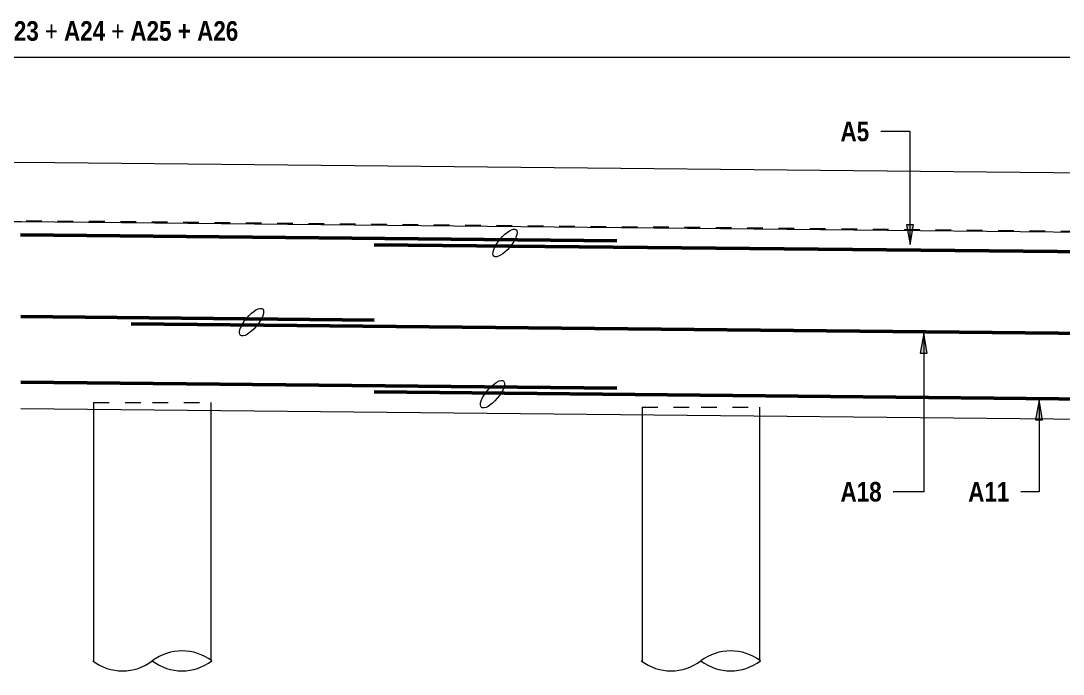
# Model space of a CAD drawing. Header units: metres. Extents: x -1691 to -1596, y 2 to 594.
# Drawn here: x -1624.07 to -1617.42, y 16.2 to 20.37 of the extents above; entities that cross this region are included whole.
import ezdxf

# ---------------------------------------------------------------- set-up
doc = ezdxf.new("R2010")
doc.units = ezdxf.units.M
doc.linetypes.add('JacobsDash', pattern=[0.0045, 0.003, -0.0015])
for name, color, linetype, lineweight in [('BRIDGE-ABUTMENT-CONC', 7, 'Continuous', 50), ('BRIDGE-FRAMING-LINE-18-HID', 7, 'JacobsDash', 18), ('D-BDGE', 7, 'Continuous', 13), ('D-BDGE-FLOOR', 7, 'Continuous', 50), ('D-BDGE-FLOOR-PAT', 7, 'Continuous', 50), ('D-BDGE-FNDN-LINES-18-HID', 7, 'JacobsDash', 18), ('D-BDGE-FNDN-PILE-CONC', 7, 'Continuous', 50), ('D-BDGE-LINE', 7, 'Continuous', 9), ('D-ENHA-TEXT', 7, 'Continuous', 9)]:
    doc.layers.add(name, color=color, linetype=linetype, lineweight=lineweight)
doc.styles.add('Arial Narrow', font='ARIALN.TTF', dxfattribs={"height": 0.125})
doc.styles.add('Arial Narrow_B', font='ARIALNB.TTF', dxfattribs={"height": 0.125})

# ---------------------------------------------------------------- blocks, each defined once
blk = doc.blocks.new('01_SFO_FRP_Pile_CastInPlace_CS - CAST-IN-PLACE PILE - 0750-V9-DRG-1076 - ABUTMENT B ELEVATION REINFORCEMENT')
at = {"layer": 'D-BDGE-FNDN-LINES-18-HID'}
for p, q in [((-1665.4537, 17.9381), (-1665.4537, 17.8923)), ((-1665.4537, 17.9381), (-1665.0787, 17.9381)), ((-1665.4537, 17.9381), (-1665.0787, 17.9381)), ((-1665.0787, 17.9381), (-1664.7037, 17.9381)), ((-1665.0787, 17.9381), (-1664.7037, 17.9381)), ((-1664.7037, 17.8848), (-1664.7037, 17.9381))]:
    blk.add_line(p, q, dxfattribs=at)
at = {"layer": 'D-BDGE-FNDN-PILE-CONC', "lineweight": 18}
for p, q in [((-1665.4537, 17.8923), (-1665.4537, 16.2846)), ((-1664.7037, 16.2908), (-1664.7037, 17.8848))]:
    blk.add_line(p, q, dxfattribs=at)
blk = doc.blocks.new('01_SFO_FRP_Pile_CastInPlace_CS - CAST-IN-PLACE PILE - 0750-V10-DRG-1076 - ABUTMENT B ELEVATION REINFORCEMENT')
at = {"layer": 'D-BDGE-FNDN-LINES-18-HID'}
for p, q in [((-1661.9536, 17.9074), (-1661.9536, 17.8571)), ((-1661.9536, 17.9074), (-1661.5787, 17.9074)), ((-1661.9536, 17.9074), (-1661.5788, 17.9074)), ((-1661.5787, 17.9074), (-1661.2036, 17.9074)), ((-1661.5786, 17.9074), (-1661.2036, 17.9074)), ((-1661.2036, 17.8496), (-1661.2036, 17.9074))]:
    blk.add_line(p, q, dxfattribs=at)
at = {"layer": 'D-BDGE-FNDN-PILE-CONC', "lineweight": 18}
for p, q in [((-1661.9536, 17.8571), (-1661.9536, 16.2846)), ((-1661.2036, 16.2908), (-1661.2036, 17.8495))]:
    blk.add_line(p, q, dxfattribs=at)
blk = doc.blocks.new('T2DExtentArrowReinf_v1 - Extent-7485941-DRG-1076 - ABUTMENT B ELEVATION REINFORCEMENT')
at = {"layer": 'D-BDGE-LINE'}
for p, q in [((-1658.0008, 20.1488), (-1658.0008, 20.057)), ((-1670.4677, 20.0624), (-1670.4677, 20.1388)), ((-1658.1258, 20.1388), (-1670.3427, 20.1388)), ((-1667.0164, 20.1388), (-1667.0164, 19.133))]:
    blk.add_line(p, q, dxfattribs=at)
blk = doc.blocks.new('CS_DET_Pile-Column_BreakLine - CS_Tubular BreakLine-5901100-DRG-1076 - ABUTMENT B ELEVATION REINFORCEMENT')
at = {"layer": 'D-BDGE-LINE', "lineweight": 18}
for centre, start, end in [((-1688.2227, 16.0128), 52.95733, 127.04267), ((-1688.6027, 16.5163), 232.95733, 307.04267), ((-1688.2227, 16.5163), 232.95733, 307.04267)]:
    blk.add_arc(centre, 0.3154, start, end, dxfattribs=at)

msp = doc.modelspace()

# ---------------------------------------------------------------- hatches: boundary and pattern name
at = {"layer": 'D-BDGE-FLOOR-PAT', "true_color": 0xe1e1e1}
for points in [[(-1625.3864, 19.4555), (-1624.0652, 19.4686), (-1624.065, 19.4716), (-1624.2263, 19.47), (-1625.3251, 19.4562)], [(-1612.3156, 19.3534), (-1624.065, 19.4716), (-1624.0652, 19.4686), (-1613.4431, 19.3622), (-1612.5736, 19.3554)]]:
    msp.add_hatch(color=254, dxfattribs=at).paths.add_polyline_path(points)
at = {"layer": 'D-ENHA-TEXT'}
for points in [[(-1618.3961, 18.9459), (-1618.3741, 19.0709), (-1618.4181, 19.0709)], [(-1618.3091, 18.3773), (-1618.3312, 18.2523), (-1618.2871, 18.2523)], [(-1617.5735, 17.9525), (-1617.5956, 17.8275), (-1617.5515, 17.8275)]]:
    msp.add_hatch(color=256, dxfattribs=at).paths.add_polyline_path(points)

# ---------------------------------------------------------------- linework, layer by layer
at = {"layer": 'BRIDGE-ABUTMENT-CONC', "lineweight": 9}
msp.add_line((-1616.1303, 17.8171), (-1624.0702, 17.8969), dxfattribs=at)
at = {"layer": 'BRIDGE-FRAMING-LINE-18-HID', "color": 8, "lineweight": 9, "true_color": 0x808080}
msp.add_line((-1612.1352, 18.9771), (-1624.0702, 19.0969), dxfattribs=at)
at = {"layer": 'D-BDGE', "lineweight": 50}
for p, q in [((-1624.0714, 19.0069), (-1620.2663, 18.969)), ((-1621.8163, 18.9445), (-1612.3444, 18.8502)), ((-1621.8163, 18.4636), (-1624.069, 18.486)), ((-1612.3052, 18.3288), (-1623.3663, 18.439)), ((-1620.2663, 18.029), (-1624.069, 18.0669)), ((-1616.0621, 17.9471), (-1621.8163, 18.0044))]:
    msp.add_line(p, q, dxfattribs=at)
at = {"layer": 'D-BDGE', "lineweight": 9}
for centre in [(-1620.9807, 18.9549), (-1622.5977, 18.4501), (-1621.0603, 17.9903)]:
    msp.add_ellipse(centre, major_axis=(0.0707, 0.0843), ratio=0.363636, dxfattribs=at)
at = {"layer": 'D-BDGE-FLOOR', "color": 252, "lineweight": 9, "true_color": 0x888888}
for p, q in [((-1624.0652, 19.4686), (-1625.3864, 19.4555)), ((-1624.2263, 19.47), (-1624.065, 19.4716)), ((-1613.6387, 19.3637), (-1624.0652, 19.4686)), ((-1624.065, 19.4716), (-1612.3156, 19.3534)), ((-1625.3864, 19.0805), (-1624.0652, 19.0936)), ((-1624.0652, 19.0936), (-1613.6387, 18.9887))]:
    msp.add_line(p, q, dxfattribs=at)
at = {"layer": 'D-ENHA-TEXT'}
for p, q in [((-1618.5797, 19.6674), (-1618.5833, 19.6674)), ((-1618.3961, 19.6674), (-1618.5797, 19.6674)), ((-1618.3961, 18.9459), (-1618.3961, 19.6674)), ((-1618.3741, 19.0709), (-1618.4181, 19.0709)), ((-1618.4181, 19.0709), (-1618.3961, 18.9459)), ((-1618.3961, 18.9459), (-1618.3741, 19.0709)), ((-1618.3091, 18.3773), (-1618.3312, 18.2523)), ((-1618.2871, 18.2523), (-1618.3091, 18.3773)), ((-1618.3091, 18.3773), (-1618.3091, 17.3677)), ((-1618.3312, 18.2523), (-1618.2871, 18.2523)), ((-1617.5735, 17.9525), (-1617.5956, 17.8275)), ((-1617.5515, 17.8275), (-1617.5735, 17.9525)), ((-1617.5735, 17.9525), (-1617.5735, 17.3677)), ((-1617.5956, 17.8275), (-1617.5515, 17.8275)), ((-1618.5007, 17.3677), (-1618.504, 17.3677)), ((-1618.3091, 17.3677), (-1618.5007, 17.3677)), ((-1617.5735, 17.3677), (-1617.6888, 17.3677))]:
    msp.add_line(p, q, dxfattribs=at)

# ---------------------------------------------------------------- block references
at = {"layer": 'D-BDGE-FNDN-LINES-18-HID'}
for name in ['01_SFO_FRP_Pile_CastInPlace_CS - CAST-IN-PLACE PILE - 0750-V9-DRG-1076 - ABUTMENT B ELEVATION REINFORCEMENT', '01_SFO_FRP_Pile_CastInPlace_CS - CAST-IN-PLACE PILE - 0750-V10-DRG-1076 - ABUTMENT B ELEVATION REINFORCEMENT']:
    msp.add_blockref(name, (41.8488, 0), dxfattribs=at)
at = {"layer": 'D-BDGE-LINE'}
for name, p in [('T2DExtentArrowReinf_v1 - Extent-7485941-DRG-1076 - ABUTMENT B ELEVATION REINFORCEMENT', (41.8488, 0)), ('CS_DET_Pile-Column_BreakLine - CS_Tubular BreakLine-5901100-DRG-1076 - ABUTMENT B ELEVATION REINFORCEMENT', (65.1819, 0.0238)), ('CS_DET_Pile-Column_BreakLine - CS_Tubular BreakLine-5901100-DRG-1076 - ABUTMENT B ELEVATION REINFORCEMENT', (68.6818, 0.0238))]:
    msp.add_blockref(name, p, dxfattribs=at)

# ---------------------------------------------------------------- texts
at = {"layer": 'D-ENHA-TEXT', "insert": (-1624.2173, 20.3714), "char_height": 0.125, "attachment_point": 1, "style": 'Arial Narrow_B', "bg_fill": 3, "box_fill_scale": 1, "bg_fill_color": 256, "bg_fill_true_color": 13158600, "bg_fill_transparency": 0}
msp.add_mtext('A23 ', dxfattribs=at)
at = {"layer": 'D-ENHA-TEXT', "char_height": 0.125, "attachment_point": 1, "style": 'Arial Narrow_B', "bg_fill": 3, "box_fill_scale": 1, "bg_fill_color": 256, "bg_fill_transparency": 0}
for s, insert in [('A18', (-1618.8402, 17.4302)), ('A11', (-1618.0253, 17.4302))]:
    msp.add_mtext(s, dxfattribs=dict(at, insert=insert))

# ---------------------------------------------------------------- next in the draw order: texts
at = {"layer": 'D-ENHA-TEXT', "insert": (-1623.9164, 20.3714), "char_height": 0.125, "attachment_point": 1, "style": 'Arial Narrow', "bg_fill": 3, "box_fill_scale": 1, "bg_fill_color": 256, "bg_fill_true_color": 13158600, "bg_fill_transparency": 0}
msp.add_mtext('+ ', dxfattribs=at)
at = {"layer": 'D-ENHA-TEXT', "insert": (-1618.8402, 19.7299), "char_height": 0.125, "attachment_point": 1, "style": 'Arial Narrow_B', "bg_fill": 3, "box_fill_scale": 1, "bg_fill_color": 256, "bg_fill_transparency": 0}
msp.add_mtext('A5', dxfattribs=at)

# ---------------------------------------------------------------- next in the draw order: texts
at = {"layer": 'D-ENHA-TEXT', "insert": (-1623.794, 20.3714), "char_height": 0.125, "attachment_point": 1, "style": 'Arial Narrow_B', "bg_fill": 3, "box_fill_scale": 1, "bg_fill_color": 256, "bg_fill_true_color": 13158600, "bg_fill_transparency": 0}
msp.add_mtext('A24 ', dxfattribs=at)

# ---------------------------------------------------------------- next in the draw order: texts
at = {"layer": 'D-ENHA-TEXT', "insert": (-1623.493, 20.3714), "char_height": 0.125, "attachment_point": 1, "style": 'Arial Narrow', "bg_fill": 3, "box_fill_scale": 1, "bg_fill_color": 256, "bg_fill_true_color": 13158600, "bg_fill_transparency": 0}
msp.add_mtext('+ ', dxfattribs=at)

# ---------------------------------------------------------------- next in the draw order: texts
at = {"layer": 'D-ENHA-TEXT', "insert": (-1623.3707, 20.3714), "char_height": 0.125, "attachment_point": 1, "style": 'Arial Narrow_B', "bg_fill": 3, "box_fill_scale": 1, "bg_fill_color": 256, "bg_fill_true_color": 13158600, "bg_fill_transparency": 0}
msp.add_mtext('A25 + A26 ', dxfattribs=at)

doc.saveas('drawing.dxf')
